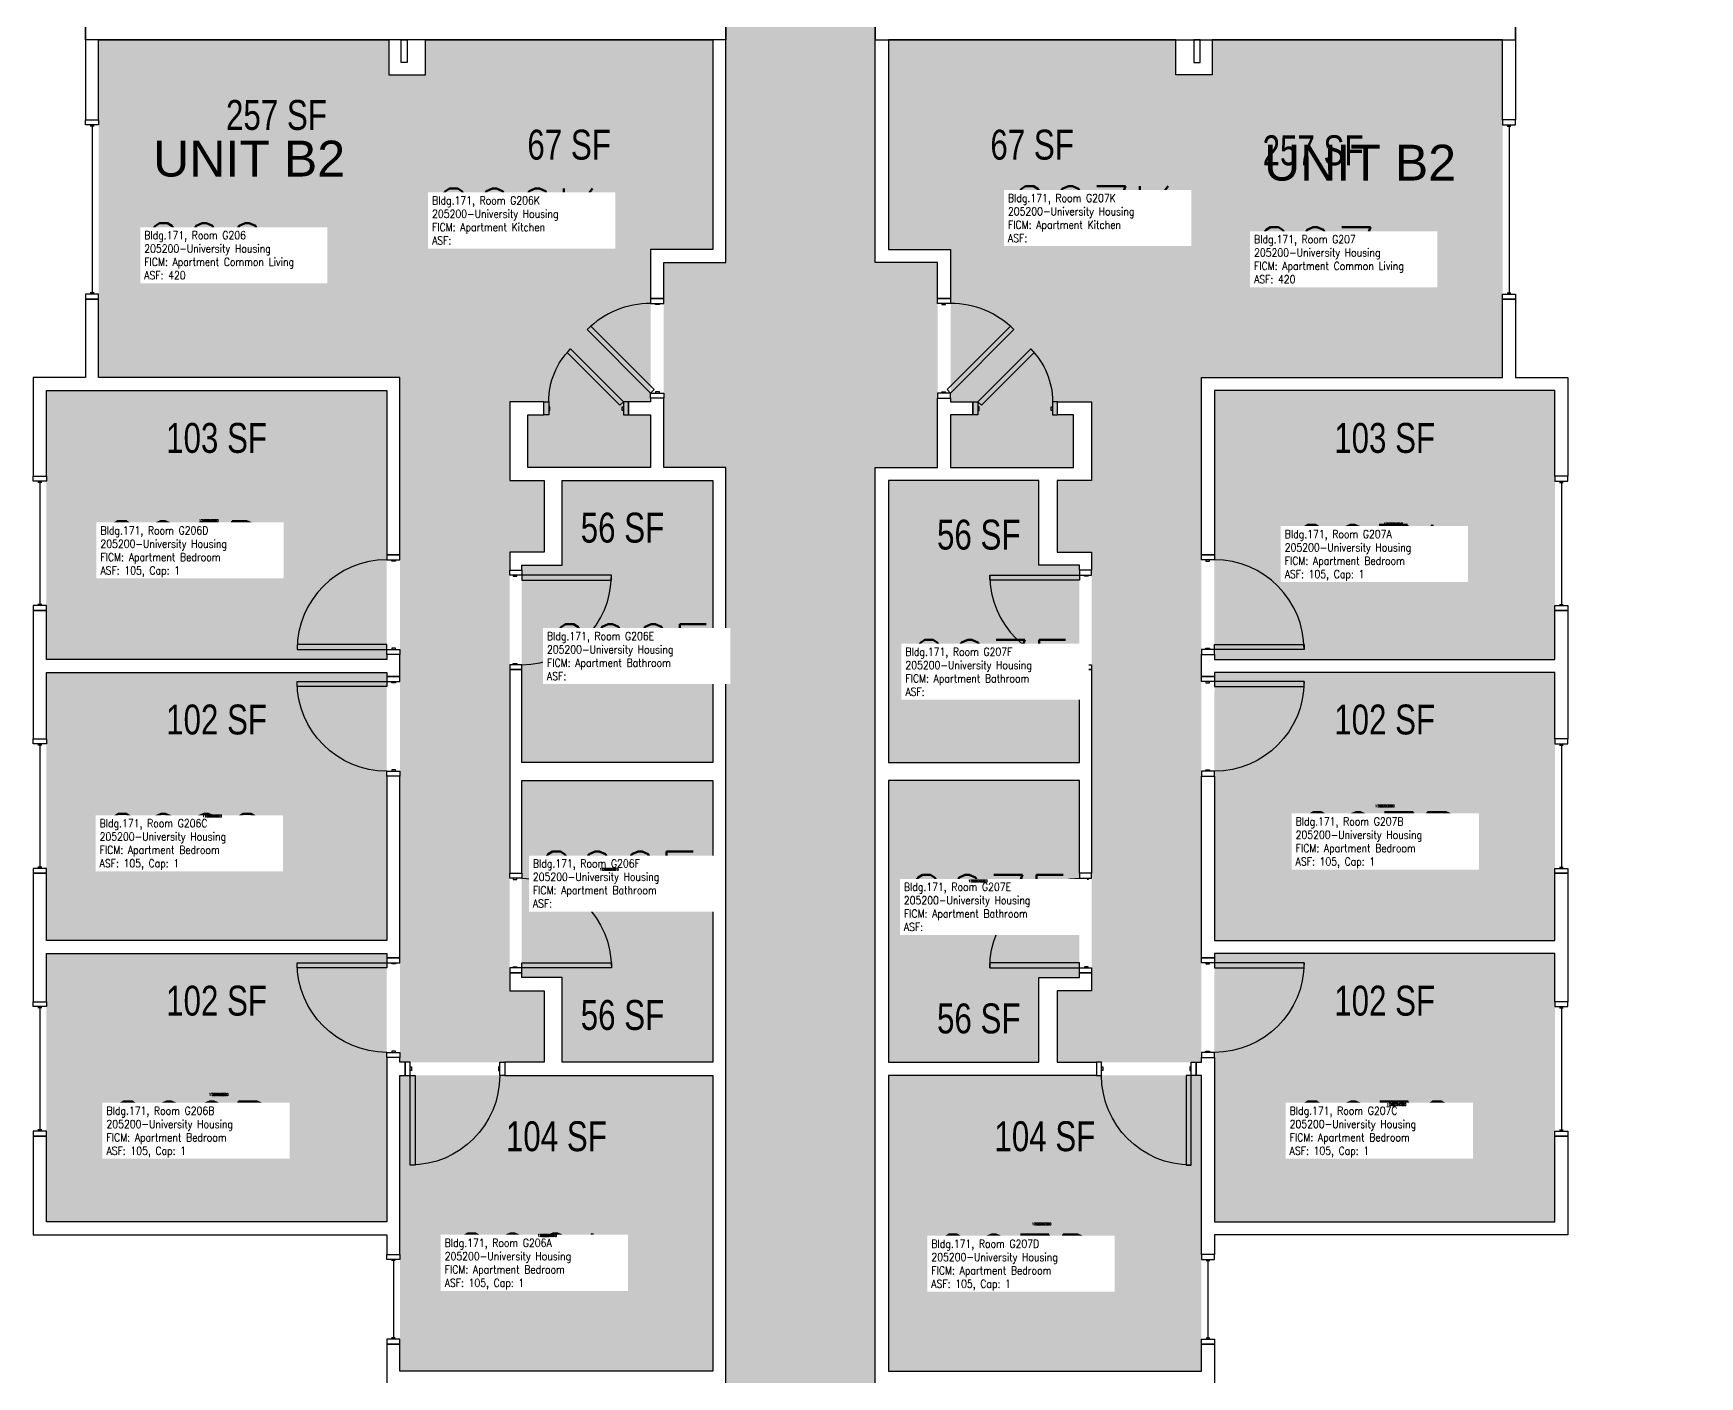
# Model space of a CAD drawing. Header units: inches. Extents: x 1063 to 4030, y -1482 to 1605.
# Drawn here: x 1063 to 1732, y 66 to 605 of the extents above; entities that cross this region are included whole.
import ezdxf
from ezdxf.enums import TextEntityAlignment as Align

# ---------------------------------------------------------------- set-up
doc = ezdxf.new("R2010")
doc.units = ezdxf.units.IN
doc.header["$LTSCALE"] = 192
doc.header["$MEASUREMENT"] = 0
for name, color, linetype in [('A-AREA-IDEN', 1, 'Continuous'), ('A-DOOR', 2, 'Continuous'), ('A-GLAZ', 1, 'Continuous'), ('A-IDEN-RNUM', 7, 'Continuous'), ('A-IDEN-SNUM', 4, 'Continuous'), ('A-IDEN-VNUM', 4, 'Continuous'), ('A-WALL', 5, 'Continuous'), ('AREA-TEXT', 3, 'Continuous'), ('Rooms-Category-Color', 7, 'Continuous'), ('Rooms-College-Color', 7, 'Continuous'), ('Rooms-Department-Color', 7, 'Continuous'), ('Rooms-Division-Color', 7, 'Continuous'), ('Rooms-Information', 7, 'Continuous')]:
    doc.layers.add(name, color=color, linetype=linetype)
doc.styles.add('AREA', font='arial.ttf', dxfattribs={"width": 0.75, "height": 12})
doc.styles.add('ROOMSNUMBER', font='txt.shx', dxfattribs={"height": 0.03})
doc.styles.add('ROOMVNUMBER', font='simplex.shx', dxfattribs={"width": 0.85})
doc.styles.get("Standard").update_dxf_attribs({"font": 'arial.ttf'})

msp = doc.modelspace()

# ---------------------------------------------------------------- hatches: boundary and pattern name
h = msp.add_hatch()
h.set_pattern_fill('ANSI31', color=256, angle=90, style=0)
h.set_pattern_definition([(135, (689.9705, 3.39328), (-0.088388348, -0.088388348), [])])
h.paths.add_polyline_path([(1273.92, 334.86), (1273.92, 393.6), (1283.13, 393.6), (1283.13, 334.86)], flags=9)
h = msp.add_hatch()
h.set_pattern_fill('ANSI31', color=256, style=0)
h.set_pattern_definition([(45, (2052.15721, 3.39328), (0.088388348, -0.088388348), [])])
h.paths.add_polyline_path([(1468.21, 334.86), (1468.21, 393.6), (1459, 393.6), (1459, 334.86)], flags=9)
at = {"layer": 'Rooms-Category-Color', "true_color": 0xadadad}
msp.add_hatch(color=253, dxfattribs=at).paths.add_polyline_path([(1732.24, 1327.13), (1732.24, 1243.02), (1677.06, 1243.13), (1677.06, 1267.12), (1401.06, 1267.12), (1401.06, 779.34), (1426.06, 779.34), (1426.06, 697.02), (1401.06, 697.02), (1401.06, 512.98), (1426.06, 512.98), (1426.06, 430.66), (1401.06, 430.66), (1401.06, 62.62), (1341.06, 62.62), (1341.06, 430.66), (1316.06, 430.66), (1316.06, 512.98), (1341.06, 512.98), (1341.06, 697.02), (1316.06, 697.02), (1316.06, 779.34), (1341.06, 779.34), (1341.06, 1267.12), (1341.06, 1327.13), (1596.9, 1327.13), (1596.9, 1352.13), (1679.22, 1352.13), (1679.22, 1327.13)])
at = {"layer": 'Rooms-Category-Color', "true_color": 0x728ef3}
for points in [[(1089.06, 602.38), (1089.06, 466.88), (1210.06, 466.88), (1210.06, 191.88), (1268.06, 191.88), (1268.06, 220.63), (1254.19, 220.63), (1254.19, 396.66), (1268.06, 396.66), (1268.06, 425.41), (1254.19, 425.41), (1254.19, 457.11), (1267.81, 457.11), (1267.81, 451.86), (1261.44, 451.86), (1261.44, 430.66), (1310.81, 430.66), (1310.81, 451.86), (1301.81, 451.86), (1301.81, 457.11), (1310.81, 457.11), (1310.81, 518.23), (1220.31, 518.23), (1220.31, 588.38), (1205.69, 588.38), (1205.69, 602.38)], [(1220.31, 602.38), (1335.81, 602.38), (1335.81, 518.23), (1220.31, 518.23)], [(1521.81, 602.38), (1406.31, 602.38), (1406.31, 518.23), (1521.81, 518.23)], [(1653.06, 602.38), (1653.06, 466.88), (1532.06, 466.88), (1532.06, 191.88), (1474.06, 191.88), (1474.06, 220.63), (1487.94, 220.63), (1487.94, 396.66), (1474.06, 396.66), (1474.06, 425.41), (1487.94, 425.41), (1487.94, 457.11), (1474.31, 457.11), (1474.31, 451.86), (1480.69, 451.86), (1480.69, 430.66), (1431.31, 430.66), (1431.31, 451.86), (1440.31, 451.86), (1440.31, 457.11), (1431.31, 457.11), (1431.31, 518.23), (1521.81, 518.23), (1521.81, 588.38), (1536.44, 588.38), (1536.44, 602.38)], [(1068.06, 353.62), (1068.06, 461.62), (1204.81, 461.62), (1204.81, 353.62), (1068.51, 353.64)], [(1674.06, 353.62), (1674.06, 461.62), (1537.31, 461.62), (1537.31, 353.62), (1673.62, 353.64)], [(1335.81, 312.28), (1335.81, 425.41), (1275.31, 425.41), (1275.31, 391.41), (1259.06, 391.41), (1259.06, 312.27)], [(1406.31, 312.28), (1406.31, 425.41), (1466.81, 425.41), (1466.81, 391.41), (1483.06, 391.41), (1483.06, 312.27)], [(1068.06, 240.75), (1068.06, 348.37), (1204.8, 348.39), (1204.81, 240.75), (1068.51, 240.76)], [(1674.06, 240.75), (1674.06, 348.37), (1537.33, 348.39), (1537.31, 240.75), (1673.62, 240.76)], [(1259.06, 225.89), (1259.06, 305.02), (1335.81, 305.02), (1335.81, 191.89), (1275.31, 191.87), (1275.31, 225.87)], [(1483.06, 225.89), (1483.06, 305.02), (1406.31, 305.02), (1406.31, 191.89), (1466.81, 191.87), (1466.81, 225.87)], [(1068.06, 235.5), (1068.06, 127.87), (1204.81, 127.87), (1204.8, 235.51), (1068.51, 235.51)], [(1674.06, 235.5), (1674.06, 127.87), (1537.31, 127.87), (1537.33, 235.51), (1673.62, 235.51)], [(1335.81, 67.89), (1210.06, 67.87), (1210.06, 186.62), (1335.81, 186.62)], [(1406.31, 67.89), (1532.06, 67.87), (1532.06, 186.62), (1406.31, 186.62)]]:
    msp.add_hatch(color=171, dxfattribs=at).paths.add_polyline_path(points)
at = {"layer": 'Rooms-College-Color', "true_color": 0xadadad}
for points in [[(1732.24, 1327.13), (1732.24, 1243.02), (1677.06, 1243.13), (1677.06, 1267.12), (1401.06, 1267.12), (1401.06, 779.34), (1426.06, 779.34), (1426.06, 697.02), (1401.06, 697.02), (1401.06, 512.98), (1426.06, 512.98), (1426.06, 430.66), (1401.06, 430.66), (1401.06, 62.62), (1341.06, 62.62), (1341.06, 430.66), (1316.06, 430.66), (1316.06, 512.98), (1341.06, 512.98), (1341.06, 697.02), (1316.06, 697.02), (1316.06, 779.34), (1341.06, 779.34), (1341.06, 1267.12), (1341.06, 1327.13), (1596.9, 1327.13), (1596.9, 1352.13), (1679.22, 1352.13), (1679.22, 1327.13)], [(1089.06, 602.38), (1089.06, 466.88), (1210.06, 466.88), (1210.06, 191.88), (1268.06, 191.88), (1268.06, 220.63), (1254.19, 220.63), (1254.19, 396.66), (1268.06, 396.66), (1268.06, 425.41), (1254.19, 425.41), (1254.19, 457.11), (1267.81, 457.11), (1267.81, 451.86), (1261.44, 451.86), (1261.44, 430.66), (1310.81, 430.66), (1310.81, 451.86), (1301.81, 451.86), (1301.81, 457.11), (1310.81, 457.11), (1310.81, 518.23), (1220.31, 518.23), (1220.31, 588.38), (1205.69, 588.38), (1205.69, 602.38)], [(1220.31, 602.38), (1335.81, 602.38), (1335.81, 518.23), (1220.31, 518.23)], [(1521.81, 602.38), (1406.31, 602.38), (1406.31, 518.23), (1521.81, 518.23)], [(1653.06, 602.38), (1653.06, 466.88), (1532.06, 466.88), (1532.06, 191.88), (1474.06, 191.88), (1474.06, 220.63), (1487.94, 220.63), (1487.94, 396.66), (1474.06, 396.66), (1474.06, 425.41), (1487.94, 425.41), (1487.94, 457.11), (1474.31, 457.11), (1474.31, 451.86), (1480.69, 451.86), (1480.69, 430.66), (1431.31, 430.66), (1431.31, 451.86), (1440.31, 451.86), (1440.31, 457.11), (1431.31, 457.11), (1431.31, 518.23), (1521.81, 518.23), (1521.81, 588.38), (1536.44, 588.38), (1536.44, 602.38)], [(1068.06, 353.62), (1068.06, 461.62), (1204.81, 461.62), (1204.81, 353.62), (1068.51, 353.64)], [(1674.06, 353.62), (1674.06, 461.62), (1537.31, 461.62), (1537.31, 353.62), (1673.62, 353.64)], [(1335.81, 312.28), (1335.81, 425.41), (1275.31, 425.41), (1275.31, 391.41), (1259.06, 391.41), (1259.06, 312.27)], [(1406.31, 312.28), (1406.31, 425.41), (1466.81, 425.41), (1466.81, 391.41), (1483.06, 391.41), (1483.06, 312.27)], [(1068.06, 240.75), (1068.06, 348.37), (1204.8, 348.39), (1204.81, 240.75), (1068.51, 240.76)], [(1674.06, 240.75), (1674.06, 348.37), (1537.33, 348.39), (1537.31, 240.75), (1673.62, 240.76)], [(1259.06, 225.89), (1259.06, 305.02), (1335.81, 305.02), (1335.81, 191.89), (1275.31, 191.87), (1275.31, 225.87)], [(1483.06, 225.89), (1483.06, 305.02), (1406.31, 305.02), (1406.31, 191.89), (1466.81, 191.87), (1466.81, 225.87)], [(1068.06, 235.5), (1068.06, 127.87), (1204.81, 127.87), (1204.8, 235.51), (1068.51, 235.51)], [(1674.06, 235.5), (1674.06, 127.87), (1537.31, 127.87), (1537.33, 235.51), (1673.62, 235.51)], [(1335.81, 67.89), (1210.06, 67.87), (1210.06, 186.62), (1335.81, 186.62)], [(1406.31, 67.89), (1532.06, 67.87), (1532.06, 186.62), (1406.31, 186.62)]]:
    msp.add_hatch(color=253, dxfattribs=at).paths.add_polyline_path(points)
at = {"layer": 'Rooms-Department-Color', "true_color": 0xacacac}
msp.add_hatch(color=253, dxfattribs=at).paths.add_polyline_path([(1732.24, 1327.13), (1732.24, 1243.02), (1677.06, 1243.13), (1677.06, 1267.12), (1401.06, 1267.12), (1401.06, 779.34), (1426.06, 779.34), (1426.06, 697.02), (1401.06, 697.02), (1401.06, 512.98), (1426.06, 512.98), (1426.06, 430.66), (1401.06, 430.66), (1401.06, 62.62), (1341.06, 62.62), (1341.06, 430.66), (1316.06, 430.66), (1316.06, 512.98), (1341.06, 512.98), (1341.06, 697.02), (1316.06, 697.02), (1316.06, 779.34), (1341.06, 779.34), (1341.06, 1267.12), (1341.06, 1327.13), (1596.9, 1327.13), (1596.9, 1352.13), (1679.22, 1352.13), (1679.22, 1327.13)])
at = {"layer": 'Rooms-Department-Color', "true_color": 0x604aed}
for points in [[(1089.06, 602.38), (1089.06, 466.88), (1210.06, 466.88), (1210.06, 191.88), (1268.06, 191.88), (1268.06, 220.63), (1254.19, 220.63), (1254.19, 396.66), (1268.06, 396.66), (1268.06, 425.41), (1254.19, 425.41), (1254.19, 457.11), (1267.81, 457.11), (1267.81, 451.86), (1261.44, 451.86), (1261.44, 430.66), (1310.81, 430.66), (1310.81, 451.86), (1301.81, 451.86), (1301.81, 457.11), (1310.81, 457.11), (1310.81, 518.23), (1220.31, 518.23), (1220.31, 588.38), (1205.69, 588.38), (1205.69, 602.38)], [(1220.31, 602.38), (1335.81, 602.38), (1335.81, 518.23), (1220.31, 518.23)], [(1521.81, 602.38), (1406.31, 602.38), (1406.31, 518.23), (1521.81, 518.23)], [(1653.06, 602.38), (1653.06, 466.88), (1532.06, 466.88), (1532.06, 191.88), (1474.06, 191.88), (1474.06, 220.63), (1487.94, 220.63), (1487.94, 396.66), (1474.06, 396.66), (1474.06, 425.41), (1487.94, 425.41), (1487.94, 457.11), (1474.31, 457.11), (1474.31, 451.86), (1480.69, 451.86), (1480.69, 430.66), (1431.31, 430.66), (1431.31, 451.86), (1440.31, 451.86), (1440.31, 457.11), (1431.31, 457.11), (1431.31, 518.23), (1521.81, 518.23), (1521.81, 588.38), (1536.44, 588.38), (1536.44, 602.38)], [(1068.06, 353.62), (1068.06, 461.62), (1204.81, 461.62), (1204.81, 353.62), (1068.51, 353.64)], [(1674.06, 353.62), (1674.06, 461.62), (1537.31, 461.62), (1537.31, 353.62), (1673.62, 353.64)], [(1335.81, 312.28), (1335.81, 425.41), (1275.31, 425.41), (1275.31, 391.41), (1259.06, 391.41), (1259.06, 312.27)], [(1406.31, 312.28), (1406.31, 425.41), (1466.81, 425.41), (1466.81, 391.41), (1483.06, 391.41), (1483.06, 312.27)], [(1068.06, 240.75), (1068.06, 348.37), (1204.8, 348.39), (1204.81, 240.75), (1068.51, 240.76)], [(1674.06, 240.75), (1674.06, 348.37), (1537.33, 348.39), (1537.31, 240.75), (1673.62, 240.76)], [(1259.06, 225.89), (1259.06, 305.02), (1335.81, 305.02), (1335.81, 191.89), (1275.31, 191.87), (1275.31, 225.87)], [(1483.06, 225.89), (1483.06, 305.02), (1406.31, 305.02), (1406.31, 191.89), (1466.81, 191.87), (1466.81, 225.87)], [(1068.06, 235.5), (1068.06, 127.87), (1204.81, 127.87), (1204.8, 235.51), (1068.51, 235.51)], [(1674.06, 235.5), (1674.06, 127.87), (1537.31, 127.87), (1537.33, 235.51), (1673.62, 235.51)], [(1335.81, 67.89), (1210.06, 67.87), (1210.06, 186.62), (1335.81, 186.62)], [(1406.31, 67.89), (1532.06, 67.87), (1532.06, 186.62), (1406.31, 186.62)]]:
    msp.add_hatch(color=173, dxfattribs=at).paths.add_polyline_path(points)
at = {"layer": 'Rooms-Division-Color', "true_color": 0xadadad}
msp.add_hatch(color=253, dxfattribs=at).paths.add_polyline_path([(1732.24, 1327.13), (1732.24, 1243.02), (1677.06, 1243.13), (1677.06, 1267.12), (1401.06, 1267.12), (1401.06, 779.34), (1426.06, 779.34), (1426.06, 697.02), (1401.06, 697.02), (1401.06, 512.98), (1426.06, 512.98), (1426.06, 430.66), (1401.06, 430.66), (1401.06, 62.62), (1341.06, 62.62), (1341.06, 430.66), (1316.06, 430.66), (1316.06, 512.98), (1341.06, 512.98), (1341.06, 697.02), (1316.06, 697.02), (1316.06, 779.34), (1341.06, 779.34), (1341.06, 1267.12), (1341.06, 1327.13), (1596.9, 1327.13), (1596.9, 1352.13), (1679.22, 1352.13), (1679.22, 1327.13)])
at = {"layer": 'Rooms-Division-Color', "true_color": 0x604aed}
for points in [[(1089.06, 602.38), (1089.06, 466.88), (1210.06, 466.88), (1210.06, 191.88), (1268.06, 191.88), (1268.06, 220.63), (1254.19, 220.63), (1254.19, 396.66), (1268.06, 396.66), (1268.06, 425.41), (1254.19, 425.41), (1254.19, 457.11), (1267.81, 457.11), (1267.81, 451.86), (1261.44, 451.86), (1261.44, 430.66), (1310.81, 430.66), (1310.81, 451.86), (1301.81, 451.86), (1301.81, 457.11), (1310.81, 457.11), (1310.81, 518.23), (1220.31, 518.23), (1220.31, 588.38), (1205.69, 588.38), (1205.69, 602.38)], [(1220.31, 602.38), (1335.81, 602.38), (1335.81, 518.23), (1220.31, 518.23)], [(1521.81, 602.38), (1406.31, 602.38), (1406.31, 518.23), (1521.81, 518.23)], [(1653.06, 602.38), (1653.06, 466.88), (1532.06, 466.88), (1532.06, 191.88), (1474.06, 191.88), (1474.06, 220.63), (1487.94, 220.63), (1487.94, 396.66), (1474.06, 396.66), (1474.06, 425.41), (1487.94, 425.41), (1487.94, 457.11), (1474.31, 457.11), (1474.31, 451.86), (1480.69, 451.86), (1480.69, 430.66), (1431.31, 430.66), (1431.31, 451.86), (1440.31, 451.86), (1440.31, 457.11), (1431.31, 457.11), (1431.31, 518.23), (1521.81, 518.23), (1521.81, 588.38), (1536.44, 588.38), (1536.44, 602.38)], [(1068.06, 353.62), (1068.06, 461.62), (1204.81, 461.62), (1204.81, 353.62), (1068.51, 353.64)], [(1674.06, 353.62), (1674.06, 461.62), (1537.31, 461.62), (1537.31, 353.62), (1673.62, 353.64)], [(1335.81, 312.28), (1335.81, 425.41), (1275.31, 425.41), (1275.31, 391.41), (1259.06, 391.41), (1259.06, 312.27)], [(1406.31, 312.28), (1406.31, 425.41), (1466.81, 425.41), (1466.81, 391.41), (1483.06, 391.41), (1483.06, 312.27)], [(1068.06, 240.75), (1068.06, 348.37), (1204.8, 348.39), (1204.81, 240.75), (1068.51, 240.76)], [(1674.06, 240.75), (1674.06, 348.37), (1537.33, 348.39), (1537.31, 240.75), (1673.62, 240.76)], [(1259.06, 225.89), (1259.06, 305.02), (1335.81, 305.02), (1335.81, 191.89), (1275.31, 191.87), (1275.31, 225.87)], [(1483.06, 225.89), (1483.06, 305.02), (1406.31, 305.02), (1406.31, 191.89), (1466.81, 191.87), (1466.81, 225.87)], [(1068.06, 235.5), (1068.06, 127.87), (1204.81, 127.87), (1204.8, 235.51), (1068.51, 235.51)], [(1674.06, 235.5), (1674.06, 127.87), (1537.31, 127.87), (1537.33, 235.51), (1673.62, 235.51)], [(1335.81, 67.89), (1210.06, 67.87), (1210.06, 186.62), (1335.81, 186.62)], [(1406.31, 67.89), (1532.06, 67.87), (1532.06, 186.62), (1406.31, 186.62)]]:
    msp.add_hatch(color=173, dxfattribs=at).paths.add_polyline_path(points)

# ---------------------------------------------------------------- linework, layer by layer
at = {"layer": 'A-DOOR'}
for points in [[(1316.06, 496.59), (1316.06, 498.59), (1310.81, 498.59), (1310.81, 496.59)], [(1314.31, 496.59), (1314.31, 496.09), (1312.81, 496.09), (1312.81, 496.59)], [(1426.06, 496.59), (1426.06, 498.59), (1431.31, 498.59), (1431.31, 496.59)], [(1427.81, 496.59), (1427.81, 496.09), (1429.31, 496.09), (1429.31, 496.59)], [(1310.81, 460.59), (1312.23, 462.01), (1286.77, 487.46), (1285.36, 486.05)], [(1431.31, 460.59), (1429.9, 462.01), (1455.36, 487.46), (1456.77, 486.05)], [(1299.86, 457.11), (1298.45, 455.69), (1277.24, 476.91), (1278.65, 478.32)], [(1442.26, 457.11), (1443.68, 455.69), (1464.89, 476.91), (1463.48, 478.32)], [(1269.86, 451.86), (1267.86, 451.86), (1267.86, 457.11), (1269.86, 457.11)], [(1299.86, 451.86), (1301.86, 451.86), (1301.86, 457.11), (1299.86, 457.11)], [(1316.06, 460.59), (1316.06, 458.59), (1310.81, 458.59), (1310.81, 460.59)], [(1314.31, 460.59), (1314.31, 461.09), (1312.81, 461.09), (1312.81, 460.59)], [(1426.06, 460.59), (1426.06, 458.59), (1431.31, 458.59), (1431.31, 460.59)], [(1427.81, 460.59), (1427.81, 461.09), (1429.31, 461.09), (1429.31, 460.59)], [(1442.26, 451.86), (1440.26, 451.86), (1440.26, 457.11), (1442.26, 457.11)], [(1472.26, 451.86), (1474.26, 451.86), (1474.26, 457.11), (1472.26, 457.11)], [(1269.86, 453.61), (1270.36, 453.61), (1270.36, 455.11), (1269.86, 455.11)], [(1299.86, 453.61), (1299.36, 453.61), (1299.36, 455.11), (1299.86, 455.11)], [(1442.26, 453.61), (1442.76, 453.61), (1442.76, 455.11), (1442.26, 455.11)], [(1472.26, 453.61), (1471.76, 453.61), (1471.76, 455.11), (1472.26, 455.11)], [(1210.06, 393.62), (1210.06, 395.62), (1204.81, 395.62), (1204.81, 393.62)], [(1532.06, 393.62), (1532.06, 395.62), (1537.31, 395.62), (1537.31, 393.62)], [(1208.31, 393.62), (1208.31, 393.12), (1206.81, 393.12), (1206.81, 393.62)], [(1254.19, 387.52), (1254.19, 389.52), (1259.06, 389.52), (1259.06, 387.52)], [(1487.94, 387.52), (1487.94, 389.52), (1483.06, 389.52), (1483.06, 387.52)], [(1533.81, 393.62), (1533.81, 393.12), (1535.31, 393.12), (1535.31, 393.62)], [(1255.56, 387.52), (1255.56, 387.02), (1257.06, 387.02), (1257.06, 387.52)], [(1259.06, 387.52), (1259.06, 385.52), (1295.06, 385.52), (1295.06, 387.52)], [(1483.06, 387.52), (1483.06, 385.52), (1447.06, 385.52), (1447.06, 387.52)], [(1486.56, 387.52), (1486.56, 387.02), (1485.06, 387.02), (1485.06, 387.52)], [(1204.81, 357.62), (1204.81, 359.62), (1168.81, 359.62), (1168.81, 357.62)], [(1210.06, 357.62), (1210.06, 355.62), (1204.81, 355.62), (1204.81, 357.62)], [(1208.31, 357.62), (1208.31, 358.12), (1206.81, 358.12), (1206.81, 357.62)], [(1532.06, 357.62), (1532.06, 355.62), (1537.31, 355.62), (1537.31, 357.62)], [(1533.81, 357.62), (1533.81, 358.12), (1535.31, 358.12), (1535.31, 357.62)], [(1537.31, 357.62), (1537.31, 359.62), (1573.31, 359.62), (1573.31, 357.62)], [(1254.19, 351.52), (1254.19, 349.52), (1259.06, 349.52), (1259.06, 351.52)], [(1255.56, 351.52), (1255.56, 352.02), (1257.06, 352.02), (1257.06, 351.52)], [(1487.94, 351.52), (1487.94, 349.52), (1483.06, 349.52), (1483.06, 351.52)], [(1486.56, 351.52), (1486.56, 352.02), (1485.06, 352.02), (1485.06, 351.52)], [(1204.81, 344.75), (1204.81, 342.75), (1168.81, 342.75), (1168.81, 344.75)], [(1210.06, 344.75), (1210.06, 346.75), (1204.81, 346.75), (1204.81, 344.75)], [(1208.31, 344.75), (1208.31, 344.25), (1206.81, 344.25), (1206.81, 344.75)], [(1532.06, 344.75), (1532.06, 346.75), (1537.31, 346.75), (1537.31, 344.75)], [(1533.81, 344.75), (1533.81, 344.25), (1535.31, 344.25), (1535.31, 344.75)], [(1537.31, 344.75), (1537.31, 342.75), (1573.31, 342.75), (1573.31, 344.75)], [(1210.06, 308.75), (1210.06, 306.75), (1204.81, 306.75), (1204.81, 308.75)], [(1208.31, 308.75), (1208.31, 309.25), (1206.81, 309.25), (1206.81, 308.75)], [(1532.06, 308.75), (1532.06, 306.75), (1537.31, 306.75), (1537.31, 308.75)], [(1533.81, 308.75), (1533.81, 309.25), (1535.31, 309.25), (1535.31, 308.75)], [(1254.19, 265.77), (1254.19, 267.77), (1259.06, 267.77), (1259.06, 265.77)], [(1255.56, 265.77), (1255.56, 265.27), (1257.06, 265.27), (1257.06, 265.77)], [(1487.94, 265.77), (1487.94, 267.77), (1483.06, 267.77), (1483.06, 265.77)], [(1486.56, 265.77), (1486.56, 265.27), (1485.06, 265.27), (1485.06, 265.77)], [(1204.81, 231.87), (1204.81, 229.87), (1168.81, 229.87), (1168.81, 231.87)], [(1210.06, 231.87), (1210.06, 233.87), (1204.81, 233.87), (1204.81, 231.87)], [(1208.31, 231.87), (1208.31, 231.37), (1206.81, 231.37), (1206.81, 231.87)], [(1254.19, 229.77), (1254.19, 227.77), (1259.06, 227.77), (1259.06, 229.77)], [(1255.56, 229.77), (1255.56, 230.27), (1257.06, 230.27), (1257.06, 229.77)], [(1259.06, 229.77), (1259.06, 231.77), (1295.06, 231.77), (1295.06, 229.77)], [(1483.06, 229.77), (1483.06, 231.77), (1447.06, 231.77), (1447.06, 229.77)], [(1487.94, 229.77), (1487.94, 227.77), (1483.06, 227.77), (1483.06, 229.77)], [(1486.56, 229.77), (1486.56, 230.27), (1485.06, 230.27), (1485.06, 229.77)], [(1532.06, 231.87), (1532.06, 233.87), (1537.31, 233.87), (1537.31, 231.87)], [(1533.81, 231.87), (1533.81, 231.37), (1535.31, 231.37), (1535.31, 231.87)], [(1537.31, 231.87), (1537.31, 229.87), (1573.31, 229.87), (1573.31, 231.87)], [(1210.06, 195.87), (1210.06, 193.87), (1204.81, 193.87), (1204.81, 195.87)], [(1208.31, 195.87), (1208.31, 196.37), (1206.81, 196.37), (1206.81, 195.87)], [(1532.06, 195.87), (1532.06, 193.87), (1537.31, 193.87), (1537.31, 195.87)], [(1533.81, 195.87), (1533.81, 196.37), (1535.31, 196.37), (1535.31, 195.87)], [(1214.19, 191.87), (1212.19, 191.87), (1212.19, 186.62), (1214.19, 186.62)], [(1214.19, 190.12), (1214.69, 190.12), (1214.69, 188.62), (1214.19, 188.62)], [(1250.19, 190.12), (1249.69, 190.12), (1249.69, 188.62), (1250.19, 188.62)], [(1250.19, 191.87), (1252.19, 191.87), (1252.19, 186.62), (1250.19, 186.62)], [(1491.94, 191.87), (1489.94, 191.87), (1489.94, 186.62), (1491.94, 186.62)], [(1491.94, 190.12), (1492.44, 190.12), (1492.44, 188.62), (1491.94, 188.62)], [(1527.94, 190.12), (1527.44, 190.12), (1527.44, 188.62), (1527.94, 188.62)], [(1527.94, 191.87), (1529.94, 191.87), (1529.94, 186.62), (1527.94, 186.62)], [(1214.19, 186.62), (1216.19, 186.62), (1216.19, 150.62), (1214.19, 150.62)], [(1527.94, 186.62), (1525.94, 186.62), (1525.94, 150.62), (1527.94, 150.62)]]:
    msp.add_lwpolyline(points, close=True, dxfattribs=at)
for centre, start, end in [((1310.81, 460.59), 90, 135), ((1431.31, 460.59), 45, 90), ((1204.81, 357.62), 90, 180), ((1537.31, 357.62), 0, 90), ((1259.06, 387.52), 270, 0), ((1483.06, 387.52), 180, 270)]:
    msp.add_arc(centre, 36, start, end, dxfattribs=at)
at = {"layer": 'A-DOOR', "extrusion": (0, 0, -1)}
for centre, radius, start, end in [((-1299.86, 457.11), 30, 0, 45), ((-1442.26, 457.11), 30, 135, 180), ((-1204.81, 344.75), 36, 270, 0), ((-1537.31, 344.75), 36, 180, 270), ((-1259.06, 229.77), 36, 90, 180), ((-1483.06, 229.77), 36, 0, 90), ((-1204.81, 231.87), 36, 270, 0), ((-1537.31, 231.87), 36, 180, 270), ((-1214.19, 186.62), 36, 180, 270), ((-1527.94, 186.62), 36, 270, 0)]:
    msp.add_arc(centre, radius, start, end, dxfattribs=at)
at = {"layer": 'A-GLAZ'}
for p, q in [((1087.19, 567.76), (1085.69, 567.76)), ((1086.44, 567.76), (1086.44, 500.76)), ((1654.94, 567.76), (1656.44, 567.76)), ((1655.69, 567.76), (1655.69, 500.76)), ((1087.19, 500.76), (1085.69, 500.76)), ((1654.94, 500.76), (1656.44, 500.76)), ((1066.19, 424.72), (1064.69, 424.72)), ((1065.44, 424.72), (1065.44, 375.72)), ((1675.94, 424.72), (1677.44, 424.72)), ((1676.69, 424.72), (1676.69, 375.72)), ((1066.19, 375.72), (1064.69, 375.72)), ((1675.94, 375.72), (1677.44, 375.72)), ((1066.19, 319.25), (1064.69, 319.25)), ((1065.44, 319.25), (1065.44, 270.25)), ((1675.94, 319.25), (1677.44, 319.25)), ((1676.69, 319.25), (1676.69, 270.25)), ((1066.19, 270.25), (1064.69, 270.25)), ((1675.94, 270.25), (1677.44, 270.25)), ((1066.19, 213.72), (1064.69, 213.72)), ((1065.44, 213.72), (1065.44, 164.72)), ((1675.94, 213.72), (1677.44, 213.72)), ((1676.69, 213.72), (1676.69, 164.72)), ((1066.19, 164.72), (1064.69, 164.72)), ((1675.94, 164.72), (1677.44, 164.72)), ((1208.19, 112.26), (1206.69, 112.26)), ((1207.44, 112.26), (1207.44, 81.26)), ((1533.94, 112.26), (1535.44, 112.26)), ((1534.69, 112.26), (1534.69, 81.26)), ((1208.19, 81.26), (1206.69, 81.26)), ((1533.94, 81.26), (1535.44, 81.26))]:
    msp.add_line(p, q, dxfattribs=at)
for points in [[(1083.81, 568.26), (1083.81, 570.26), (1089.06, 570.26), (1089.06, 568.26)], [(1658.31, 568.26), (1658.31, 570.26), (1653.06, 570.26), (1653.06, 568.26)], [(1083.81, 500.26), (1083.81, 498.26), (1089.06, 498.26), (1089.06, 500.26)], [(1658.31, 500.26), (1658.31, 498.26), (1653.06, 498.26), (1653.06, 500.26)], [(1062.81, 425.22), (1062.81, 427.22), (1068.06, 427.22), (1068.06, 425.22)], [(1679.31, 425.22), (1679.31, 427.22), (1674.06, 427.22), (1674.06, 425.22)], [(1062.81, 375.22), (1062.81, 373.22), (1068.06, 373.22), (1068.06, 375.22)], [(1679.31, 375.22), (1679.31, 373.22), (1674.06, 373.22), (1674.06, 375.22)], [(1062.81, 319.75), (1062.81, 321.75), (1068.06, 321.75), (1068.06, 319.75)], [(1679.31, 319.75), (1679.31, 321.75), (1674.06, 321.75), (1674.06, 319.75)], [(1062.81, 269.75), (1062.81, 267.75), (1068.06, 267.75), (1068.06, 269.75)], [(1679.31, 269.75), (1679.31, 267.75), (1674.06, 267.75), (1674.06, 269.75)], [(1062.81, 214.22), (1062.81, 216.22), (1068.06, 216.22), (1068.06, 214.22)], [(1679.31, 214.22), (1679.31, 216.22), (1674.06, 216.22), (1674.06, 214.22)], [(1062.81, 164.22), (1062.81, 162.22), (1068.06, 162.22), (1068.06, 164.22)], [(1679.31, 164.22), (1679.31, 162.22), (1674.06, 162.22), (1674.06, 164.22)], [(1204.81, 112.76), (1204.81, 114.76), (1210.06, 114.76), (1210.06, 112.76)], [(1537.31, 112.76), (1537.31, 114.76), (1532.06, 114.76), (1532.06, 112.76)], [(1204.81, 80.76), (1204.81, 78.76), (1210.06, 78.76), (1210.06, 80.76)], [(1537.31, 80.76), (1537.31, 78.76), (1532.06, 78.76), (1532.06, 80.76)]]:
    msp.add_lwpolyline(points, close=True, dxfattribs=at)
at = {"layer": 'A-WALL'}
for p, q in [((1341.06, 697.02), (1341.06, 602.37)), ((1401.06, 697.02), (1401.06, 602.37)), ((1083.81, 602.37), (1083.81, 639.75)), ((1658.31, 602.37), (1658.31, 639.74)), ((1083.81, 607.62), (1083.81, 570.26)), ((1341.06, 512.98), (1341.06, 607.62)), ((1401.06, 512.98), (1401.06, 607.62)), ((1658.31, 607.62), (1658.31, 570.26)), ((1341.06, 602.37), (1083.81, 602.37)), ((1089.06, 570.26), (1089.06, 602.37)), ((1089.06, 602.37), (1205.69, 602.37)), ((1205.69, 602.37), (1205.69, 588.37)), ((1210.56, 602.37), (1213.06, 602.37)), ((1210.56, 593.25), (1210.56, 602.37)), ((1213.06, 602.37), (1213.06, 593.25)), ((1220.31, 602.37), (1335.81, 602.37)), ((1220.31, 588.37), (1220.31, 602.37)), ((1335.81, 602.37), (1335.81, 518.23)), ((1401.06, 602.37), (1658.31, 602.37)), ((1406.31, 602.37), (1406.31, 518.23)), ((1521.81, 602.37), (1406.31, 602.37)), ((1521.81, 588.37), (1521.81, 602.37)), ((1531.56, 602.37), (1529.06, 602.37)), ((1529.06, 602.37), (1529.06, 593.25)), ((1531.56, 593.25), (1531.56, 602.37)), ((1653.06, 602.37), (1536.44, 602.37)), ((1536.44, 602.37), (1536.44, 588.37)), ((1653.06, 570.26), (1653.06, 602.37)), ((1213.06, 593.25), (1210.56, 593.25)), ((1529.06, 593.25), (1531.56, 593.25)), ((1205.69, 588.37), (1220.31, 588.37)), ((1536.44, 588.37), (1521.81, 588.37)), ((1083.81, 570.26), (1089.06, 570.26)), ((1658.31, 570.26), (1653.06, 570.26)), ((1310.81, 518.23), (1310.81, 498.59)), ((1335.81, 518.23), (1310.81, 518.23)), ((1406.31, 518.23), (1431.31, 518.23)), ((1431.31, 518.23), (1431.31, 498.59)), ((1316.06, 498.59), (1316.06, 512.98)), ((1316.06, 512.98), (1341.06, 512.98)), ((1426.06, 512.98), (1401.06, 512.98)), ((1426.06, 498.59), (1426.06, 512.98)), ((1083.81, 498.26), (1083.81, 466.87)), ((1089.06, 498.26), (1083.81, 498.26)), ((1089.06, 466.87), (1089.06, 498.26)), ((1310.81, 498.59), (1316.06, 498.59)), ((1431.31, 498.59), (1426.06, 498.59)), ((1653.06, 466.87), (1653.06, 498.26)), ((1653.06, 498.26), (1658.31, 498.26)), ((1658.31, 498.26), (1658.31, 466.87)), ((1062.81, 466.87), (1062.81, 427.22)), ((1083.81, 466.87), (1062.81, 466.87)), ((1210.06, 466.87), (1089.06, 466.87)), ((1210.06, 395.62), (1210.06, 466.87)), ((1532.06, 466.87), (1653.06, 466.87)), ((1532.06, 395.62), (1532.06, 466.87)), ((1658.31, 466.87), (1679.31, 466.87)), ((1679.31, 466.87), (1679.31, 427.22)), ((1068.06, 427.22), (1068.06, 461.62)), ((1068.06, 461.62), (1204.81, 461.62)), ((1204.81, 461.62), (1204.81, 395.62)), ((1254.19, 457.11), (1254.19, 425.41)), ((1267.86, 457.11), (1254.19, 457.11)), ((1267.86, 451.86), (1267.86, 457.11)), ((1310.81, 457.11), (1301.86, 457.11)), ((1301.86, 457.11), (1301.86, 451.86)), ((1310.81, 458.59), (1310.81, 457.11)), ((1316.06, 458.59), (1310.81, 458.59)), ((1316.06, 430.66), (1316.06, 458.59)), ((1426.06, 430.66), (1426.06, 458.59)), ((1426.06, 458.59), (1431.31, 458.59)), ((1431.31, 458.59), (1431.31, 457.11)), ((1431.31, 457.11), (1440.26, 457.11)), ((1440.26, 457.11), (1440.26, 451.86)), ((1474.26, 457.11), (1487.94, 457.11)), ((1474.26, 451.86), (1474.26, 457.11)), ((1487.94, 457.11), (1487.94, 425.41)), ((1674.06, 461.62), (1537.31, 461.62)), ((1537.31, 461.62), (1537.31, 395.62)), ((1674.06, 427.22), (1674.06, 461.62)), ((1261.44, 430.66), (1261.44, 451.86)), ((1261.44, 451.86), (1267.86, 451.86)), ((1301.86, 451.86), (1310.81, 451.86)), ((1310.81, 451.86), (1310.81, 430.66)), ((1440.26, 451.86), (1431.31, 451.86)), ((1431.31, 451.86), (1431.31, 430.66)), ((1480.69, 451.86), (1474.26, 451.86)), ((1480.69, 430.66), (1480.69, 451.86)), ((1310.81, 430.66), (1261.44, 430.66)), ((1341.06, 430.66), (1316.06, 430.66)), ((1341.06, 191.25), (1341.06, 430.66)), ((1401.06, 191.25), (1401.06, 430.66)), ((1401.06, 430.66), (1426.06, 430.66)), ((1431.31, 430.66), (1480.69, 430.66)), ((1062.81, 427.22), (1068.06, 427.22)), ((1254.19, 425.41), (1268.06, 425.41)), ((1268.06, 425.41), (1268.06, 396.66)), ((1275.31, 391.41), (1275.31, 425.41)), ((1275.31, 425.41), (1335.81, 425.41)), ((1335.81, 425.41), (1335.81, 312.27)), ((1406.31, 425.41), (1406.31, 312.27)), ((1466.81, 425.41), (1406.31, 425.41)), ((1466.81, 391.41), (1466.81, 425.41)), ((1474.06, 425.41), (1474.06, 396.66)), ((1487.94, 425.41), (1474.06, 425.41)), ((1679.31, 427.22), (1674.06, 427.22)), ((1204.81, 395.62), (1210.06, 395.62)), ((1254.19, 396.66), (1254.19, 389.52)), ((1268.06, 396.66), (1254.19, 396.66)), ((1474.06, 396.66), (1487.94, 396.66)), ((1487.94, 396.66), (1487.94, 389.52)), ((1537.31, 395.62), (1532.06, 395.62)), ((1254.19, 389.52), (1259.06, 389.52)), ((1259.06, 389.52), (1259.06, 391.41)), ((1259.06, 391.41), (1275.31, 391.41)), ((1483.06, 391.41), (1466.81, 391.41)), ((1483.06, 389.52), (1483.06, 391.41)), ((1487.94, 389.52), (1483.06, 389.52)), ((1062.81, 373.22), (1062.81, 321.75)), ((1068.06, 373.22), (1062.81, 373.22)), ((1068.06, 353.62), (1068.06, 373.22)), ((1674.06, 353.62), (1674.06, 373.22)), ((1674.06, 373.22), (1679.31, 373.22)), ((1679.31, 373.22), (1679.31, 321.75)), ((1204.81, 355.62), (1204.81, 353.62)), ((1210.06, 355.62), (1204.81, 355.62)), ((1210.06, 346.75), (1210.06, 355.62)), ((1532.06, 346.75), (1532.06, 355.62)), ((1532.06, 355.62), (1537.31, 355.62)), ((1537.31, 355.62), (1537.31, 353.62)), ((1204.81, 353.62), (1068.06, 353.62)), ((1068.06, 321.75), (1068.06, 348.37)), ((1068.06, 348.37), (1204.81, 348.37)), ((1204.81, 348.37), (1204.81, 346.75)), ((1254.19, 349.52), (1254.19, 267.77)), ((1259.06, 349.52), (1254.19, 349.52)), ((1259.06, 312.27), (1259.06, 349.52)), ((1483.06, 312.27), (1483.06, 349.52)), ((1483.06, 349.52), (1487.94, 349.52)), ((1487.94, 349.52), (1487.94, 267.77)), ((1537.31, 353.62), (1674.06, 353.62)), ((1674.06, 348.37), (1537.31, 348.37)), ((1537.31, 348.37), (1537.31, 346.75)), ((1674.06, 321.75), (1674.06, 348.37)), ((1204.81, 346.75), (1210.06, 346.75)), ((1537.31, 346.75), (1532.06, 346.75)), ((1062.81, 321.75), (1068.06, 321.75)), ((1679.31, 321.75), (1674.06, 321.75)), ((1335.81, 312.27), (1259.06, 312.27)), ((1406.31, 312.27), (1483.06, 312.27)), ((1204.81, 306.75), (1204.81, 240.75)), ((1210.06, 306.75), (1204.81, 306.75)), ((1210.06, 233.87), (1210.06, 306.75)), ((1259.06, 267.77), (1259.06, 305.02)), ((1259.06, 305.02), (1335.81, 305.02)), ((1335.81, 305.02), (1335.81, 191.87)), ((1483.06, 305.02), (1406.31, 305.02)), ((1406.31, 305.02), (1406.31, 191.87)), ((1483.06, 267.77), (1483.06, 305.02)), ((1532.06, 233.87), (1532.06, 306.75)), ((1532.06, 306.75), (1537.31, 306.75)), ((1537.31, 306.75), (1537.31, 240.75)), ((1068.06, 267.75), (1062.81, 267.75)), ((1062.81, 267.75), (1062.81, 216.22)), ((1068.06, 240.75), (1068.06, 267.75)), ((1254.19, 267.77), (1259.06, 267.77)), ((1487.94, 267.77), (1483.06, 267.77)), ((1674.06, 240.75), (1674.06, 267.75)), ((1674.06, 267.75), (1679.31, 267.75)), ((1679.31, 267.75), (1679.31, 216.22)), ((1204.81, 240.75), (1068.06, 240.75)), ((1068.06, 235.5), (1204.81, 235.5)), ((1068.06, 216.22), (1068.06, 235.5)), ((1204.81, 235.5), (1204.81, 233.87)), ((1537.31, 240.75), (1674.06, 240.75)), ((1674.06, 235.5), (1537.31, 235.5)), ((1537.31, 235.5), (1537.31, 233.87)), ((1674.06, 216.22), (1674.06, 235.5)), ((1204.81, 233.87), (1210.06, 233.87)), ((1254.19, 227.77), (1254.19, 220.62)), ((1259.06, 227.77), (1254.19, 227.77)), ((1259.06, 225.87), (1259.06, 227.77)), ((1483.06, 225.87), (1483.06, 227.77)), ((1483.06, 227.77), (1487.94, 227.77)), ((1487.94, 227.77), (1487.94, 220.62)), ((1537.31, 233.87), (1532.06, 233.87)), ((1275.31, 225.87), (1259.06, 225.87)), ((1275.31, 191.87), (1275.31, 225.87)), ((1466.81, 225.87), (1483.06, 225.87)), ((1466.81, 191.87), (1466.81, 225.87)), ((1062.81, 216.22), (1068.06, 216.22)), ((1254.19, 220.62), (1268.06, 220.62)), ((1268.06, 220.62), (1268.06, 191.87)), ((1487.94, 220.62), (1474.06, 220.62)), ((1474.06, 220.62), (1474.06, 191.87)), ((1679.31, 216.22), (1674.06, 216.22)), ((1204.81, 193.87), (1204.81, 127.87)), ((1210.06, 193.87), (1204.81, 193.87)), ((1210.06, 191.87), (1210.06, 193.87)), ((1212.19, 191.87), (1210.06, 191.87)), ((1212.19, 186.62), (1212.19, 191.87)), ((1254.81, 191.87), (1252.19, 191.87)), ((1252.19, 191.87), (1252.19, 186.62)), ((1268.06, 191.87), (1254.81, 191.87)), ((1335.81, 191.87), (1275.31, 191.87)), ((1341.06, 62.62), (1341.06, 191.25)), ((1401.06, 62.62), (1401.06, 191.25)), ((1406.31, 191.87), (1466.81, 191.87)), ((1474.06, 191.87), (1487.31, 191.87)), ((1487.31, 191.87), (1489.94, 191.87)), ((1489.94, 191.87), (1489.94, 186.62)), ((1529.94, 191.87), (1532.06, 191.87)), ((1529.94, 186.62), (1529.94, 191.87)), ((1532.06, 191.87), (1532.06, 193.87)), ((1532.06, 193.87), (1537.31, 193.87)), ((1537.31, 193.87), (1537.31, 127.87)), ((1210.06, 123.25), (1210.06, 186.62)), ((1210.06, 186.62), (1212.19, 186.62)), ((1252.19, 186.62), (1254.81, 186.62)), ((1254.81, 186.62), (1335.81, 186.62)), ((1335.81, 186.62), (1335.81, 67.87)), ((1406.31, 186.62), (1406.31, 67.87)), ((1487.31, 186.62), (1406.31, 186.62)), ((1489.94, 186.62), (1487.31, 186.62)), ((1532.06, 186.62), (1529.94, 186.62)), ((1532.06, 123.25), (1532.06, 186.62)), ((1062.81, 162.22), (1062.81, 122.62)), ((1068.06, 162.22), (1062.81, 162.22)), ((1068.06, 127.87), (1068.06, 162.22)), ((1674.06, 127.87), (1674.06, 162.22)), ((1674.06, 162.22), (1679.31, 162.22)), ((1679.31, 162.22), (1679.31, 122.62)), ((1204.81, 127.87), (1068.06, 127.87)), ((1537.31, 127.87), (1674.06, 127.87)), ((1062.81, 122.62), (1204.81, 122.62)), ((1204.81, 122.62), (1204.81, 114.76)), ((1210.06, 114.76), (1210.06, 123.25)), ((1532.06, 114.76), (1532.06, 123.25)), ((1679.31, 122.62), (1537.31, 122.62)), ((1537.31, 122.62), (1537.31, 114.76)), ((1204.81, 114.76), (1210.06, 114.76)), ((1537.31, 114.76), (1532.06, 114.76)), ((1204.81, 78.76), (1204.81, 62.62)), ((1210.06, 78.76), (1204.81, 78.76)), ((1210.06, 67.87), (1210.06, 78.76)), ((1532.06, 67.87), (1532.06, 78.76)), ((1532.06, 78.76), (1537.31, 78.76)), ((1537.31, 78.76), (1537.31, 62.62)), ((1335.81, 67.87), (1210.06, 67.87)), ((1406.31, 67.87), (1532.06, 67.87))]:
    msp.add_line(p, q, dxfattribs=at)

# ---------------------------------------------------------------- texts
at = {"layer": 'A-AREA-IDEN'}
for p in [(1149.51, 547.51), (1595.81, 545.89)]:
    msp.add_text('UNIT B2', height=14.4, dxfattribs=at).set_placement(p, align=Align.CENTER)
at = {"layer": 'A-IDEN-RNUM', "style": 'ROOMSNUMBER', "width": 0.85}
for s, p in [('0206-K0', (1246.33, 530.11)), ('0207-K0', (1482.56, 531.09)), ('0206-00', (1131.85, 517.01)), ('0207-00', (1578.23, 515.26)), ('0206-D0', (1133.3, 409.31)), ('0207-A0', (1609.14, 407.97)), ('0206-E0', (1294.82, 353.06)), ('0207-F0', (1444.94, 353.06)), ('0207-B0', (1605.78, 294.8)), ('0206-C0', (1134.64, 290.78)), ('0206-F0', (1294.15, 269.35)), ('0207-E0', (1442.26, 264.67)), ('0206-B0', (1137.32, 178.95)), ('0207-C0', (1610.48, 174.94)), ('0207-D0', (1467.91, 126.93)), ('0206-A0', (1269.25, 122.33))]:
    msp.add_text(s, height=1, dxfattribs=at).set_placement(p, align=Align.MIDDLE_CENTER)
at = {"layer": 'A-IDEN-SNUM', "style": 'ROOMSNUMBER', "width": 0.85}
for s, p in [('1710G206K0', (1246.33, 530.11)), ('1710G207K0', (1482.56, 531.09)), ('1710G20600', (1131.85, 517.01)), ('1710G20700', (1578.23, 515.26)), ('1710G206D0', (1133.3, 409.31)), ('1710G207A0', (1609.14, 407.97)), ('1710G206E0', (1294.82, 353.06)), ('1710G207F0', (1444.94, 353.06)), ('1710G207B0', (1605.78, 294.8)), ('1710G206C0', (1134.64, 290.78)), ('1710G206F0', (1294.15, 269.35)), ('1710G207E0', (1442.26, 264.67)), ('1710G206B0', (1137.32, 178.95)), ('1710G207C0', (1610.48, 174.94)), ('1710G207D0', (1467.91, 126.93)), ('1710G206A0', (1269.25, 122.33))]:
    msp.add_text(s, height=1, dxfattribs=at).set_placement(p, align=Align.MIDDLE_CENTER)
at = {"layer": 'A-IDEN-VNUM', "style": 'ROOMVNUMBER', "width": 0.85}
for s, p in [('206K', (1256.69, 531.47)), ('207K', (1488.04, 532.45)), ('206', (1131.51, 517.51)), ('207', (1577.81, 515.89)), ('206D', (1123.48, 397.92)), ('207A', (1600.16, 396.45)), ('206E', (1302.4, 356.56)), ('207F', (1446.39, 350.28)), ('206C', (1123.6, 280.35)), ('207B', (1603.63, 281.07)), ('206F', (1296.73, 265.26)), ('207E', (1445.79, 255.85)), ('206B', (1125.91, 164.94)), ('207C', (1601.67, 164.95)), ('206A', (1262.69, 111.9)), ('207D', (1457.28, 111.53))]:
    msp.add_text(s, height=22.5, dxfattribs=at).set_placement(p, align=Align.MIDDLE_CENTER)
at = {"layer": 'AREA-TEXT', "style": 'AREA', "width": 0.75}
for s, p in [('257 SF', (1160.49, 572.24)), ('67 SF', (1278.06, 560.31)), ('67 SF', (1464.06, 560.31)), ('257 SF', (1576.92, 558.04)), ('103 SF', (1136.44, 442.57)), ('103 SF', (1605.69, 442.57)), ('56 SF', (1299.49, 406.54)), ('56 SF', (1442.63, 403.74)), ('102 SF', (1136.44, 329.51)), ('102 SF', (1605.69, 329.51)), ('102 SF', (1136.44, 216.63)), ('102 SF', (1605.69, 216.63)), ('56 SF', (1299.49, 210.89)), ('56 SF', (1442.63, 209.49)), ('104 SF', (1272.94, 162.19)), ('104 SF', (1469.19, 162.19))]:
    msp.add_text(s, height=12, dxfattribs=at).set_placement(p, align=Align.MIDDLE_CENTER)

# ---------------------------------------------------------------- next in the draw order: texts
at = {"layer": 'Rooms-Information', "char_height": 3.2143, "width": 72, "attachment_point": 7, "style": 'ROOMVNUMBER', "bg_fill": 3, "box_fill_scale": 1.5, "bg_fill_color": 256, "bg_fill_true_color": 13158600, "bg_fill_transparency": 0}
for s, insert in [('Bldg.171, Room G206K^M^J205200-University Housing^M^JFICM: Apartment Kitchen^M^JASF: ', (1223, 520.22)), ('Bldg.171, Room G207K^M^J205200-University Housing^M^JFICM: Apartment Kitchen^M^JASF: ', (1454.35, 521.2)), ('Bldg.171, Room G206^M^J205200-University Housing^M^JFICM: Apartment Common Living^M^JASF: 420', (1107.37, 506.26)), ('Bldg.171, Room G207^M^J205200-University Housing^M^JFICM: Apartment Common Living^M^JASF: 420', (1553.22, 504.64)), ('Bldg.171, Room G206D^M^J205200-University Housing^M^JFICM: Apartment Bedroom^M^JASF: 105, Cap: 1', (1089.78, 386.67)), ('Bldg.171, Room G207A^M^J205200-University Housing^M^JFICM: Apartment Bedroom^M^JASF: 105, Cap: 1', (1565.55, 385.2)), ('Bldg.171, Room G206E^M^J205200-University Housing^M^JFICM: Apartment Bathroom^M^JASF: ', (1269.16, 345.31)), ('Bldg.171, Room G207F^M^J205200-University Housing^M^JFICM: Apartment Bathroom^M^JASF: ', (1413.15, 339.03)), ('Bldg.171, Room G206C^M^J205200-University Housing^M^JFICM: Apartment Bedroom^M^JASF: 105, Cap: 1', (1089.45, 269.1)), ('Bldg.171, Room G207B^M^J205200-University Housing^M^JFICM: Apartment Bedroom^M^JASF: 105, Cap: 1', (1569.93, 269.82)), ('Bldg.171, Room G206F^M^J205200-University Housing^M^JFICM: Apartment Bathroom^M^JASF: ', (1263.49, 254.01)), ('Bldg.171, Room G207E^M^J205200-University Housing^M^JFICM: Apartment Bathroom^M^JASF: ', (1412.54, 244.6)), ('Bldg.171, Room G206B^M^J205200-University Housing^M^JFICM: Apartment Bedroom^M^JASF: 105, Cap: 1', (1092.21, 153.69)), ('Bldg.171, Room G207C^M^J205200-University Housing^M^JFICM: Apartment Bedroom^M^JASF: 105, Cap: 1', (1567.52, 153.7)), ('Bldg.171, Room G206A^M^J205200-University Housing^M^JFICM: Apartment Bedroom^M^JASF: 105, Cap: 1', (1228.08, 100.65)), ('Bldg.171, Room G207D^M^J205200-University Housing^M^JFICM: Apartment Bedroom^M^JASF: 105, Cap: 1', (1423.58, 100.28))]:
    msp.add_mtext(s, dxfattribs=dict(at, insert=insert))

doc.saveas('drawing.dxf')
